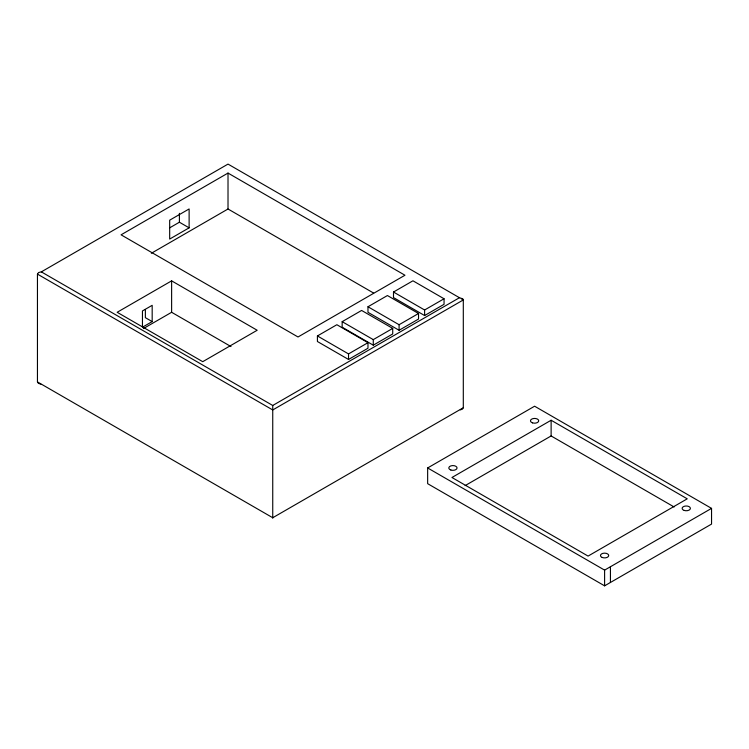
<?xml version="1.0" encoding="UTF-8"?>
<svg xmlns="http://www.w3.org/2000/svg" width="749" height="749" viewBox="0 0 749 749"><rect width="100%" height="100%" fill="white"/><g stroke="black" fill="none" stroke-linecap="round" stroke-linejoin="round"><path stroke-width="1.12" d="M37.45 274.115L38.592 272.524L41.335 271.868L228.014 164.097L459.409 297.69L462.807 298.842L463.303 299.937L463.303 407.737L272.739 517.737L37.45 381.896L37.45 274.115L272.739 409.956L463.303 299.937L461.281 298.767M463.303 407.784L462.433 409.132L460.279 409.9M228.014 173.075L121.066 234.821L298.018 336.984L404.966 275.239L228.014 173.075L228.014 208.999L373.62 293.065M169.677 227.836L179.404 222.219L189.123 227.836L189.123 208.952L169.677 220.178L169.677 239.062L189.123 227.836M151.335 253.274L228.014 208.999M171.624 280.856L117.172 312.286L202.736 361.683L257.179 330.253L171.624 280.856L171.624 312.286L231.01 346.572M152.178 321.593L142.45 327.21L142.45 310.938L152.178 305.32L152.178 321.593L145.372 317.67L145.372 309.534M143.387 328.586L171.624 312.286M317.417 335.945L336.863 324.72L367.974 342.686L367.974 348.238L348.528 359.464L317.417 341.507L317.417 335.945L348.528 353.912L367.974 342.686M342.162 321.667L361.608 310.442L392.719 328.399L392.719 333.951L373.274 345.177L342.162 327.219L342.162 321.667L373.274 339.625L392.719 328.399M367.974 306.762L387.42 295.537L418.532 313.494L418.532 319.046L399.086 330.272L367.974 312.314L367.974 306.762L399.086 324.72L418.532 313.494M393.497 292.026L412.942 280.8L444.054 298.767L444.054 304.319L424.608 315.544L393.497 297.578L393.497 292.026L424.608 309.992L444.054 298.767M41.335 271.868L272.739 405.471L459.493 297.69M427.651 467.956L534.599 406.211L711.55 508.374L711.55 524.085L604.602 585.84L427.651 483.676L427.651 467.956L604.602 570.12L711.55 508.374M551.124 420.245L451.956 477.497L588.068 556.086L687.245 498.825L551.124 420.245L551.124 435.955L674.137 506.979M465.11 485.624L551.124 435.955M40.792 384.115L38.405 383.366L37.45 381.915M610.435 566.75L610.435 582.469M604.602 570.12L604.602 585.84M424.608 309.992L424.608 315.544M399.086 324.72L399.086 330.272M373.274 339.625L373.274 345.177M348.528 353.912L348.528 359.464M272.739 405.471L272.739 518.149M179.404 213.334L179.404 222.219M532.539 422.867A4.129 2.378 0 0 0 538.718 420.807A4.129 2.378 0 0 0 532.539 418.738A4.129 2.378 0 0 0 532.539 422.867M450.861 470.016A4.129 2.378 0 0 0 457.049 467.956A4.129 2.378 0 0 0 450.861 465.897A4.129 2.378 0 0 0 450.861 470.016M602.177 557.453A4.129 2.378 0 0 0 608.703 555.767A4.129 2.378 0 0 0 602.917 553.352A4.129 2.378 0 0 0 602.177 557.453M684.212 510.434A4.129 2.378 0 0 0 690.4 508.374A4.129 2.378 0 0 0 684.212 506.305A4.129 2.378 0 0 0 684.212 510.434"/></g></svg>
